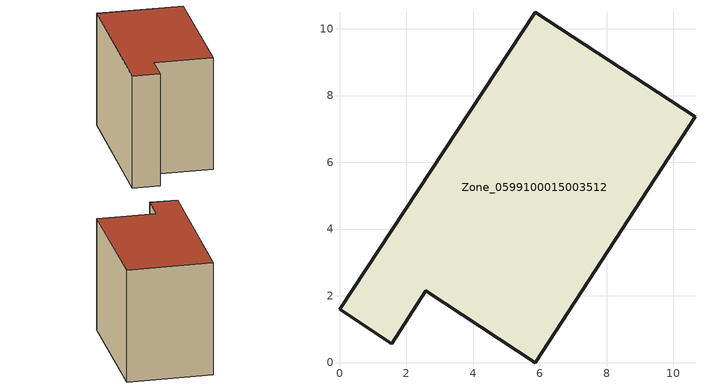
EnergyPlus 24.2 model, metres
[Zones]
Zone_0599100015003512
 floor ground (C_G): 5.86,10.49 10.65,7.36 5.87,0 2.59,2.15 1.56,0.57 0,1.6 z0.93
 wall outside (C_F): 10.65,7.36 5.86,10.49 0,1.6 1.56,0.57 2.59,2.15 5.87,0 10.65,7.36 z0.93:8.78
 roof outside (C_R): 5.86,10.49 0,1.6 1.56,0.57 2.59,2.15 5.87,0 10.65,7.36 z8.78
[BUILDING]
Pand.0599100015003512: North Axis=0; Terrain=City; Loads Convergence Tolerance Value=0.04; Temperature Convergence Tolerance Value=0.4; Solar Distribution=FullExterior; Maximum Number of Warmup Days=25; Minimum Number of Warmup Days=1
[Site:Location]
Rotterdam.The.Hague.AP_ZH_NLD Design_Conditions: Latitude=51.96; Longitude=4.45; Time Zone=1; Elevation=-4.5
[SITE:GROUNDTEMPERATURE:BUILDINGSURFACE]
18, 18, 18, 18, 18, 18, 18, 18, 18, 18, 18, 18
[MATERIAL] Thermal Absorptance=0.9; Solar Absorptance=0.7; Visible Absorptance=0.7
Name | Roughness | Thickness | Conductivity | Density | Specific Heat
G.TI.1965-1974 | MediumSmooth | 0.15 | 0.882353 | 540 | 1210
F.TI.1965-1974 | Rough | 0.3 | 0.697674 | 1920 | 840
R.TI.1965-1974 | MediumRough | 0.2 | 0.232558 | 1500 | 1000
[CONSTRUCTION]
C_G: G.TI.1965-1974
C_F: F.TI.1965-1974
C_R: R.TI.1965-1974
[ZONE]
Zone_0599100015003512: Type=1; Multiplier=1; Ceiling Height=Autocalculate; Volume=Autocalculate; Floor Area=autocalculate; Part of Total Floor Area=Yes
[ZONEINFILTRATION:DESIGNFLOWRATE]
Infil_Zone_0599100015003512: Zone or ZoneList or Space or SpaceList=Zone_0599100015003512; Schedule=AlwaysOn; Design Flow Rate Calculation Method=Flow/Area; Flow Rate per Floor Area=0.003; Constant Term Coefficient=1; Temperature Term Coefficient=0; Velocity Term Coefficient=0; Velocity Squared Term Coefficient=0
[HVACTEMPLATE:ZONE:IDEALLOADSAIRSYSTEM]
Zone_0599100015003512: Maximum Heating Supply Air Temperature=50; Minimum Cooling Supply Air Temperature=13; Maximum Heating Supply Air Humidity Ratio=0.0156; Minimum Cooling Supply Air Humidity Ratio=0.0077; Heating Limit=NoLimit; Cooling Limit=NoLimit; Dehumidification Control Type=ConstantSensibleHeatRatio; Cooling Sensible Heat Ratio=0.7; Dehumidification Setpoint=60; Humidification Control Type=None; Humidification Setpoint=30; Outdoor Air Method=None; Outdoor Air Flow Rate per Person=0.00944; Outdoor Air Flow Rate per Zone Floor Area=0; Outdoor Air Flow Rate per Zone=0; Demand Controlled Ventilation Type=None; Outdoor Air Economizer Type=NoEconomizer; Heat Recovery Type=None; Sensible Heat Recovery Effectiveness=0.7; Latent Heat Recovery Effectiveness=0.65
[ZONECONTROL:THERMOSTAT]
ThermostatControl_Zone_0599100015003512: Zone or ZoneList=Zone_0599100015003512; Control Type Schedule=DualSetpointControlType; Control 1=Thermostat_Zone_0599100015003512; Temperature Difference Between Cutout And Setpoint=0
[THERMOSTATSETPOINT:DUALSETPOINT]
Thermostat_Zone_0599100015003512: Heating Setpoint Temperature Schedule=HeatingSetpoint_Zone_0599100015003512; Cooling Setpoint Temperature Schedule=CoolingSetpoint_Zone_0599100015003512
[SCHEDULE:COMPACT]
HeatingSetpoint_Zone_0599100015003512: Through: 12/31, For: AllDays, Until: 24:00, 21
CoolingSetpoint_Zone_0599100015003512: Through: 12/31, For: AllDays, Until: 24:00, 24
DualSetpointControlType: Through: 12/31, For: AllDays, Until: 24:00, 4
AlwaysOn: Through: 12/31, For: AllDays, Until: 24:00, 1
